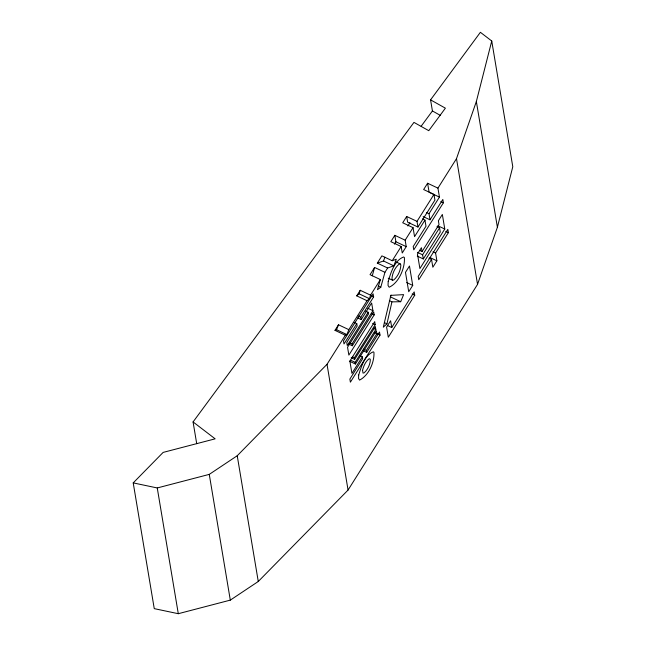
<?xml version="1.0" encoding="UTF-8"?>
<svg xmlns="http://www.w3.org/2000/svg" width="646" height="646" viewBox="0 0 646 646"><rect width="100%" height="100%" fill="white"/><g stroke="black" fill="none" stroke-linecap="round" stroke-linejoin="round"><path stroke-width="0.97" d="M386.954 323.832L391.944 301.868L400.69 301.714L403.629 294.624L390.862 295.367L383.296 327.215L386.954 323.832L384.37 322.62M423.13 216.571L430.018 219.818L429.001 213.705L439.442 197.111L437.94 188.123L456.504 158.633L476.352 101.519L491.743 40.997L480.39 32.3L430.567 99.864L432.424 110.959L421.152 126.236M430.567 99.864L445.385 108.165L428.774 130.686L413.957 122.385L193.073 421.935L215.15 438.836L163.139 452.41L133.213 482.893L154.257 608.637L178.296 613.7L230.307 600.126L258.271 581.489L348.065 490.048L477.547 284.377L497.396 227.263L512.787 166.741L491.743 40.997M372.257 275.85L374.591 267.452L384.927 272.321L380.785 287.252L377.482 289.674L380.373 279.548L370.045 274.679L374.591 267.452M367.041 300.729L356.713 295.86L359.144 293.825L360.218 290.288L370.546 295.157L369.472 298.694L367.041 300.729L348.832 329.654L346.886 334.58L345.327 335.226L327.021 364.296L237.227 455.745L209.264 474.382L157.253 487.956L133.213 482.893M377.304 263.14L381.891 255.864L392.227 260.734L396.297 259.224L393.842 265.845L387.64 268.009L377.304 263.14L383.506 260.976L384.911 257.189M345.327 335.226L334.991 330.356L336.55 329.71L338.496 324.785L348.832 329.654M391.088 295.069L390.354 296.845L400.69 301.714M334.991 330.356L338.496 324.785M356.713 295.86L360.218 290.288M401.142 246.425L402.24 252.99L406.237 246.643L405.155 240.183L394.827 235.322L390.822 241.669L401.158 246.538L392.227 260.734M406.681 216.491L407.634 222.176L417.962 227.045L417.009 221.36L406.681 216.491L402.716 222.781L413.052 227.65L414.554 236.646L424.963 220.116L422.379 218.897M437.94 188.123L427.604 183.254L423.639 189.544L433.975 194.414L434.928 200.107L417.962 227.045M394.407 244.156L395.901 241.774L394.827 235.322M407.86 225.987L409.944 222.684M370.546 295.157L380.373 279.548M384.927 272.321L387.64 268.009M405.155 240.183L413.052 227.65M417.009 221.36L433.975 194.414M354.194 322.443L356.778 323.662L344.003 343.955L343.486 340.862L373.105 293.809L373.63 296.902L360.815 317.251L361.203 319.584L357.755 317.961M361.203 319.584L371.644 302.99L372.936 310.678L352.005 343.906L352.32 345.755L348.872 344.132M365.604 311.057L368.188 312.276L347.257 345.513L346.757 342.517L357.165 325.996L356.778 323.662M430.018 219.818L442.833 199.469L443.39 202.804L413.771 249.865L413.206 246.522L425.989 226.229L424.963 220.116M352.32 345.755L373.687 311.808L374.195 314.868L348.864 355.106L347.548 347.249L368.478 314.013L368.188 312.276M351.198 357.771L354.646 359.394L354.379 357.795L375.229 324.68L374.72 321.619L349.866 361.09L351.925 373.364L362.325 356.834L359.741 355.615M422.064 251.528L439.022 224.582L438.384 220.762L442.348 214.464L444.779 229.031L419.9 268.558L417.461 253.991L421.418 247.701L422.064 251.528L419.48 250.309M354.646 359.394L375.35 326.513L375.843 329.468L355.139 362.349L355.421 364.021L349.389 361.179M417.276 256.123L423.308 258.965L422.605 254.79L439.571 227.852L436.987 226.633M355.421 364.021L376.384 330.728L376.884 333.716L366.363 350.423L366.686 352.369L363.246 350.746M423.308 258.965L440.265 232.027L439.571 227.852M366.686 352.369L379.501 332.012L380.018 335.113L350.39 382.166L349.874 379.073L362.656 358.78L362.325 356.834M412.729 285.403L408.724 291.758L405.478 272.362L409.483 266.007L412.729 285.403L406.697 282.568M431.544 259.434L418.761 279.726L418.204 276.391L447.831 229.338L448.389 232.673L435.582 253.022L436.882 260.814L432.844 267.226L431.544 259.434L428.96 258.222M391.742 327.53L414.183 291.887L414.74 295.222L388.303 337.228L386.607 327.11L390.612 320.755L391.742 327.53L387.439 325.503M400.27 263.923L399.042 264.157C394.811 267.84 392.17 273.573 391.944 279.153L392.542 280.219L393.745 279.984C397.96 276.294 400.625 270.569 400.867 264.981L400.27 263.923L395.966 261.896M439.442 197.111L429.106 192.25L427.604 183.254M440.814 201.584L443.39 202.804M426.417 212.486L429.001 213.705M437.891 225.785L444.779 229.031M445.805 231.454L448.389 232.673M432.998 251.811L435.582 253.022M429.994 257.568L436.882 260.814M395.901 241.774L406.237 246.643M417.445 252.36L422.605 254.79M383.506 260.976L393.842 265.845M388.23 278.184L392.542 280.219M412.164 294.011L414.74 295.222M378.201 286.033L380.785 287.252M389.36 300.648L391.944 301.868M371.046 295.682L373.63 296.902M359.144 293.825L369.472 298.694M367.768 308.239L372.936 310.678M371.611 313.657L374.195 314.868M358.231 316.031L360.815 317.251M372.645 323.46L375.229 324.68M374.123 328.661L375.843 329.468M377.434 333.893L380.018 335.113M374.3 332.496L376.884 333.716M336.55 329.71L346.886 334.58M363.779 349.203L366.363 350.423M349.421 342.695L352.005 343.906M352.659 356.988L354.379 357.795M350.835 360.323L355.139 362.349M432.424 110.959L440.265 115.351M476.352 101.519L497.396 227.263M456.504 158.633L477.547 284.377M327.021 364.296L348.065 490.048M237.227 455.745L258.271 581.489M209.264 474.382L230.307 600.126M193.073 421.935L196.707 443.673M157.253 487.956L178.296 613.7M362.559 370.32L363.028 373.097L364.094 372.871C367.784 369.617 370.142 364.61 370.352 359.701L369.827 358.78L368.761 358.998C365.353 361.8 363.601 366.145 362.559 370.32M358.708 374.971L358.546 378.499L359.564 380.114C368.688 375.439 374.502 362.471 373.953 352.336L373.299 351.795C364.699 355.373 361.292 366.581 358.708 374.971M388.206 281.478L388.028 285.427L389.175 287.236C398.881 282.883 405.179 267.953 404.388 257.56L403.653 256.955C394.399 260.451 390.862 272.628 388.206 281.478"/></g></svg>
